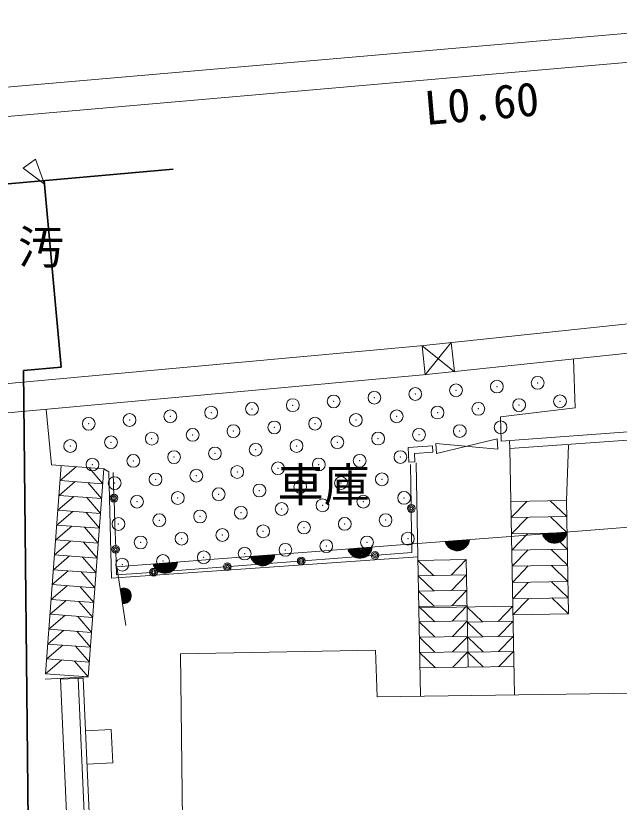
# Model space of a CAD drawing. Units: millimetres, scale not verified. Extents: x 0 to 420500, y 0 to 297000.
# Drawn here: x 185514 to 197295, y 184718 to 200074 of the extents above; entities that cross this region are included whole.
import ezdxf
from ezdxf.enums import TextEntityAlignment as Align

# ---------------------------------------------------------------- set-up
doc = ezdxf.new("R2010")
doc.units = ezdxf.units.MM
doc.header["$LTSCALE"] = 500
doc.header["$PDMODE"] = 32
doc.header["$PDSIZE"] = 250
doc.layers.add('周辺現況', color=8, linetype='Continuous', lineweight=18)
doc.layers.add('地下埋設物（給水）', color=4, linetype='Continuous', lineweight=35)
doc.styles.add('ＭＳ ゴシック', font='')
doc.styles.get('ＭＳ ゴシック').set_extended_font_data('MS Gothic')

msp = doc.modelspace()

# ---------------------------------------------------------------- linework, layer by layer
at = {"layer": '周辺現況'}
for p, q in [((193508.1, 193064.4), (194016.3, 193691.6)), ((194016.3, 193691.6), (194076.6, 193124.8)), ((194076.6, 193124.8), (193447.9, 193631.2)), ((193447.9, 193631.2), (193508.1, 193064.4)), ((196403.2, 193372.1), (196431.8, 192417.6)), ((196431.8, 192417.6), (194976.8, 192242.7)), ((186110, 192389.2), (186208.9, 191304.9)), ((194976.8, 192242.7), (194990.5, 191771)), ((198790.8, 192046.6), (194990.5, 191771)), ((194912.1, 191810.6), (193729.5, 191525.1)), ((194912.1, 191810.6), (194926.4, 191611.1)), ((195161.9, 191623), (198802.3, 191887.1)), ((193649.8, 191674.7), (193171.8, 191641.7)), ((193658.1, 191554.9), (193649.8, 191674.7)), ((193729.5, 191525.1), (193715.2, 191724.6)), ((194926.4, 191611.1), (193715.2, 191724.6)), ((195150.4, 191782.5), (195161.9, 191623)), ((196304.8, 191692.7), (196263.8, 190610.7)), ((193186.8, 191358.7), (193171.8, 191641.7)), ((195161.9, 191623), (195248.4, 186815.1)), ((193306.6, 191365), (193186.8, 191358.7)), ((193331.8, 191347.7), (193364.8, 189512.7)), ((186402.9, 191290.3), (186096.9, 187226.3)), ((187234.8, 191227.7), (186208.9, 191304.9)), ((186381.1, 191000), (186693.2, 191268.4)), ((186928.8, 187163.7), (187234.8, 191227.7)), ((187213, 190937.4), (186944.5, 191249.5)), ((187234.8, 191227.7), (187328.8, 191171.7)), ((193234.9, 190502.3), (193223.1, 191313.1)), ((187381.8, 189095.7), (187328.8, 191171.7)), ((187430.3, 190684.3), (187414, 191156.2)), ((186359.2, 190709.7), (186671.4, 190978.2)), ((187213, 190937.4), (186381.1, 191000)), ((187191.1, 190647.1), (186922.7, 190959.2)), ((186337.4, 190419.4), (186649.5, 190687.9)), ((187191.1, 190647.1), (186359.2, 190709.7)), ((187169.3, 190356.8), (186900.8, 190669)), ((187432.2, 190627.6), (187448.5, 190155.7)), ((196263.8, 190610.7), (195180.5, 190591.2)), ((195186.2, 190274.8), (195496.9, 190596.9)), ((196269.5, 190294.2), (195947.4, 190605)), ((196263.8, 190610.7), (196303.6, 188395.7)), ((187169.3, 190356.8), (186337.4, 190419.4)), ((186315.5, 190129.2), (186627.6, 190397.6)), ((187147.4, 190066.5), (186879, 190378.7)), ((193236.3, 190405), (193248.2, 189594.2)), ((196269.5, 190294.2), (195186.2, 190274.8)), ((195191.9, 189958.3), (195502.6, 190280.4)), ((196275.2, 189977.8), (195953.1, 190288.5)), ((187147.4, 190066.5), (186315.5, 190129.2)), ((187464.8, 189683.7), (187448.5, 190155.7)), ((198886.6, 190195.3), (196986.3, 190048.5)), ((186293.6, 189838.9), (186605.8, 190107.3)), ((187125.5, 189776.2), (186857.1, 190088.4)), ((196986.3, 190048.5), (195086, 189901.7)), ((196275.2, 189977.8), (195191.9, 189958.3)), ((195197.6, 189641.9), (195508.3, 189964)), ((196280.8, 189661.4), (195958.7, 189972.1)), ((186271.8, 189548.6), (186583.9, 189817)), ((187125.5, 189776.2), (186293.6, 189838.9)), ((195086, 189901.7), (193185.7, 189755)), ((187103.7, 189486), (186835.3, 189798.1)), ((193185.7, 189755), (191285.4, 189608.2)), ((196280.8, 189661.4), (195197.6, 189641.9)), ((196286.5, 189345), (195964.4, 189655.7)), ((186249.9, 189258.3), (186562.1, 189526.7)), ((187103.7, 189486), (186271.8, 189548.6)), ((187081.8, 189195.7), (186813.4, 189507.8)), ((193364.8, 189512.7), (187381.8, 189095.7)), ((187466.7, 189627), (187483, 189155.1)), ((191285.4, 189608.2), (189385.1, 189461.4)), ((192486.7, 189536.2), (191806.9, 189484.4)), ((192568.3, 189542.4), (193248.2, 189594.2)), ((193364.8, 189512.7), (193413.8, 186788.8)), ((195203.2, 189325.5), (195514, 189647.6)), ((189385.1, 189461.4), (187484.8, 189314.7)), ((189685.7, 189322.8), (190365.6, 189374.6)), ((191045.4, 189426.4), (190365.6, 189374.6)), ((191127, 189432.6), (191806.9, 189484.4)), ((194309.8, 189455.7), (193366.1, 189438.7)), ((193366.1, 189438.7), (193671.2, 189144.4)), ((194309.8, 189455.7), (194015.5, 189150.6)), ((194309.8, 189455.7), (194347.5, 187358)), ((196286.5, 189345), (195203.2, 189325.5)), ((186228.1, 188968), (186540.2, 189236.5)), ((187081.8, 189195.7), (186249.9, 189258.3)), ((187060, 188905.4), (186791.5, 189217.5)), ((188162.9, 189206.8), (187483, 189155.1)), ((187659.8, 188170.7), (187484.8, 189314.7)), ((188244.4, 189213.1), (188924.3, 189264.8)), ((189604.2, 189316.6), (188924.3, 189264.8)), ((195208.9, 189009.1), (195519.7, 189331.2)), ((196292.2, 189028.6), (195970.1, 189339.3)), ((194315.2, 189156), (193371.5, 189139)), ((193371.5, 189139), (193676.6, 188844.8)), ((194315.2, 189156), (194020.9, 188850.9)), ((186206.2, 188677.7), (186518.4, 188946.2)), ((187060, 188905.4), (186228.1, 188968)), ((187038.1, 188615.1), (186769.7, 188927.2)), ((196292.2, 189028.6), (195208.9, 189009.1)), ((195214.6, 188692.7), (195525.4, 189014.8)), ((196297.9, 188712.1), (195975.8, 189022.9)), ((194320.6, 188856.3), (193376.9, 188839.4)), ((193376.9, 188839.4), (193682, 188545.1)), ((194320.6, 188856.3), (194026.3, 188551.3)), ((186184.4, 188387.5), (186496.5, 188655.9)), ((187038.1, 188615.1), (186206.2, 188677.7)), ((187016.3, 188324.8), (186747.8, 188637)), ((196297.9, 188712.1), (195214.6, 188692.7)), ((195220.3, 188376.2), (195531, 188698.3)), ((196303.6, 188395.7), (195981.5, 188706.4)), ((194326, 188556.7), (193382.3, 188539.7)), ((193382.3, 188539.7), (193687.3, 188245.4)), ((195217.3, 188545.4), (193382.8, 188512.4)), ((194326, 188556.7), (194031.7, 188251.6)), ((194326.4, 188529.4), (194625.4, 188241)), ((195217.3, 188545.4), (194928.9, 188246.5)), ((186162.5, 188097.2), (186474.6, 188365.6)), ((187016.3, 188324.8), (186184.4, 188387.5)), ((186994.4, 188034.5), (186726, 188346.7)), ((195220.3, 188376.2), (196303.6, 188395.7)), ((194331.3, 188257), (193387.7, 188240)), ((193387.7, 188240), (193692.7, 187945.8)), ((194331.3, 188257), (194037.1, 187952)), ((195222.6, 188251.8), (194331.7, 188235.8)), ((194331.7, 188235.8), (194630.7, 187947.4)), ((195222.6, 188251.8), (194934.2, 187952.8)), ((186140.6, 187806.9), (186452.8, 188075.3)), ((186994.4, 188034.5), (186162.5, 188097.2)), ((186972.5, 187744.2), (186704.1, 188056.4)), ((194336.7, 187957.3), (193393.1, 187940.4)), ((193393.1, 187940.4), (193698.1, 187646.1)), ((194336.7, 187957.3), (194042.5, 187652.3)), ((195227.8, 187958.1), (194337, 187942.1)), ((194337, 187942.1), (194635.9, 187653.7)), ((195227.8, 187958.1), (194939.5, 187659.2)), ((186118.8, 187516.6), (186430.9, 187785)), ((186972.5, 187744.2), (186140.6, 187806.9)), ((186950.7, 187454), (186682.3, 187766.1)), ((192537.8, 187684.7), (188728.3, 187616.9)), ((192571.8, 186776.7), (192537.8, 187684.7)), ((194342.1, 187657.7), (193398.5, 187640.7)), ((194342.1, 187657.7), (194047.8, 187352.6)), ((195233.1, 187664.5), (194342.3, 187648.4)), ((195233.1, 187664.5), (194944.7, 187365.5)), ((186950.7, 187454), (186118.8, 187516.6)), ((188798.8, 181968.7), (188728.3, 187616.9)), ((193398.5, 187640.7), (193703.5, 187346.4)), ((194342.3, 187648.4), (194641.2, 187360.1)), ((186096.9, 187226.3), (186409.1, 187494.7)), ((186928.8, 187163.7), (186660.4, 187475.8)), ((195238.4, 187370.8), (193403.8, 187344.5)), ((186096.9, 187226.3), (186928.8, 187163.7)), ((186928.8, 187163.7), (186088.8, 187118.7)), ((186386, 187122.4), (186831.3, 187142.5)), ((186570, 183062.7), (186386, 187122.4)), ((186942.4, 182481.3), (186731.4, 187138)), ((187042.3, 182485.8), (186831.3, 187142.5)), ((192571.8, 186776.7), (198191.5, 186857.4)), ((187377.4, 186136.6), (186877.9, 186113.9)), ((187406.8, 185487.3), (187377.4, 186136.6)), ((186907.4, 185464.6), (187406.8, 185487.3))]:
    msp.add_line(p, q, dxfattribs=at)
for points in [[(198400.6, 200074.2), (198083.6, 199787.7), (179403.8, 198163.1), (168330.9, 197187.1), (155690, 196098.2), (146143.6, 195396)], [(198945, 199798), (198323.7, 199236.4), (179453.5, 197595.2), (168380.4, 196619.2), (155735.4, 195530), (146112.3, 194822.2)], [(141941.5, 188912.7), (151386.6, 190141.6), (156492.6, 190537.7), (158344.2, 190538.7), (169279.7, 191510.1), (181235.2, 192517.1), (193414.5, 193627.6), (198884.3, 194209.1), (216207.2, 196228.8), (229868.4, 197808.8)], [(142041.3, 188350.9), (151445.5, 189574.5), (156514.8, 189967.7), (158369.7, 189968.7), (169328.8, 190942.2), (181285, 191949.2), (193470.5, 193060.4), (198947.4, 193642.6), (216273, 195662.6), (229933.9, 197242.6)], [(193306.6, 191365), (193297.9, 191530.1), (193658.1, 191554.9)]]:
    msp.add_lwpolyline(points, dxfattribs=at)
for centre, radius in [((187431.3, 190655.9), 75), ((187431.3, 190655.9), 49.5), ((187431.3, 190655.9), 24.5), ((193235.6, 190453.6), 75), ((193235.6, 190453.6), 49.5), ((193235.6, 190453.6), 24.5), ((187465.8, 189655.4), 75), ((187465.8, 189655.4), 49.5), ((187465.8, 189655.4), 24.5), ((191086.2, 189429.5), 75), ((192527.5, 189539.3), 75), ((192527.5, 189539.3), 49.5), ((192527.5, 189539.3), 24.5), ((189644.9, 189319.7), 75), ((189644.9, 189319.7), 49.5), ((189644.9, 189319.7), 24.5), ((191086.2, 189429.5), 49.5), ((191086.2, 189429.5), 24.5), ((188203.6, 189210), 75), ((188203.6, 189210), 49.5), ((188203.6, 189210), 24.5)]:
    msp.add_circle(centre, radius, dxfattribs=at)
for centre, radius, start, end in [((196032.9, 190016.9), 241.9, 194.39135, 354.44092), ((196033, 190015.5), 233.7, 194.39139, 354.44019), ((196033.2, 190013.5), 222.6, 194.39159, 354.44201), ((196033.4, 190011.2), 209, 194.39166, 354.44056), ((196033.5, 190009.5), 199.3, 194.39125, 354.44019), ((196033.7, 190007.4), 187.2, 194.39102, 354.44191), ((196033.8, 190005.1), 173.7, 194.39009, 354.441), ((196034, 190002.3), 157.7, 194.38997, 354.44157), ((196034.2, 190000.3), 146.1, 194.39144, 354.44053), ((196034.4, 189998), 132.6, 194.39261, 354.44122), ((196034.6, 189995.7), 119.5, 194.39291, 354.44193), ((196034.7, 189993.4), 106, 194.39137, 354.44069), ((196034.9, 189990.9), 91.4, 194.39083, 354.44234), ((196035.1, 189988.3), 76.4, 194.39189, 354.43723), ((196035.3, 189985.8), 61.9, 194.38807, 354.44167), ((196035.5, 189983.4), 47.9, 194.39177, 354.43488), ((196035.8, 189980.3), 30, 194.39517, 354.43784), ((196035.9, 189977.9), 16, 194.39122, 354.43543), ((194132.6, 189870.1), 241.9, 194.39135, 354.44092), ((194132.7, 189868.7), 233.7, 194.39139, 354.44019), ((194132.9, 189866.8), 222.6, 194.39147, 354.44213), ((194133.1, 189864.4), 209, 194.39166, 354.44056), ((194133.2, 189862.8), 199.3, 194.39066, 354.4409), ((194133.4, 189860.7), 187.2, 194.3918, 354.44102), ((194133.5, 189858.3), 173.7, 194.39197, 354.4408), ((194133.8, 189855.6), 157.7, 194.38997, 354.44157), ((194133.9, 189853.6), 146.1, 194.39144, 354.44053), ((194134.1, 189851.2), 132.6, 194.39152, 354.44248), ((194134.3, 189849), 119.5, 194.39424, 354.43798), ((194134.4, 189846.6), 106, 194.39137, 354.44069), ((194134.6, 189844.1), 91.4, 194.39242, 354.44051), ((194134.8, 189841.5), 76.4, 194.3917, 354.44121), ((194135, 189839), 61.9, 194.38807, 354.44167), ((194135.2, 189836.6), 47.9, 194.39093, 354.44178), ((194135.5, 189833.5), 30, 194.39517, 354.43784), ((194135.6, 189831.1), 16, 194.39122, 354.43543), ((192232.3, 189723.4), 241.9, 194.39195, 354.44022), ((192232.4, 189721.9), 233.7, 194.39228, 354.44064), ((192232.6, 189720), 222.6, 194.39153, 354.44076), ((192232.8, 189717.7), 209, 194.39072, 354.44139), ((192232.9, 189716), 199.3, 194.39229, 354.44072), ((192233.1, 189713.9), 187.2, 194.3918, 354.44102), ((192233.2, 189711.6), 173.7, 194.39113, 354.44176), ((192233.5, 189708.8), 157.7, 194.38997, 354.44157), ((192233.6, 189706.8), 146.1, 194.39243, 354.43938), ((192233.8, 189704.5), 132.6, 194.39163, 354.44018), ((192234, 189702.2), 119.5, 194.39117, 354.44105), ((192234.1, 189699.9), 106, 194.39025, 354.44202), ((192234.3, 189697.4), 91.4, 194.39242, 354.44051), ((192234.5, 189694.8), 76.4, 194.39015, 354.44305), ((192234.7, 189692.3), 61.9, 194.39333, 354.44108), ((192234.9, 189689.8), 47.9, 194.39093, 354.44178), ((192235.2, 189686.8), 30, 194.39517, 354.43784), ((192235.3, 189684.3), 16, 194.39122, 354.43543), ((190332, 189576.6), 241.9, 194.39005, 354.44221), ((190332.1, 189575.2), 233.7, 194.39133, 354.44149), ((190332.3, 189573.3), 222.6, 194.39153, 354.44076), ((190332.5, 189570.9), 209, 194.39015, 354.44206), ((190332.6, 189569.2), 199.3, 194.39229, 354.44072), ((190332.8, 189567.2), 187.2, 194.3918, 354.44102), ((190332.9, 189564.8), 173.7, 194.39197, 354.4408), ((190333.2, 189562.1), 157.7, 194.39204, 354.44134), ((190333.3, 189560), 146.1, 194.38911, 354.44286), ((190333.5, 189557.7), 132.6, 194.39163, 354.44018), ((190333.7, 189555.5), 119.5, 194.39117, 354.44105), ((190333.9, 189553.1), 106, 194.39161, 354.44044), ((190334, 189550.6), 91.4, 194.39242, 354.44051), ((190334.2, 189548), 76.4, 194.3917, 354.44121), ((190334.4, 189545.5), 61.9, 194.39291, 354.44151), ((190334.6, 189543.1), 47.9, 194.39148, 354.44123), ((190334.9, 189540), 30, 194.38383, 354.44918), ((190335.1, 189537.6), 16, 194.39287, 354.43379), ((188431.7, 189429.8), 241.9, 194.39129, 354.44217), ((188431.9, 189428.4), 233.7, 194.39133, 354.44149), ((188432, 189426.5), 222.6, 194.39153, 354.44076), ((188432.2, 189424.1), 209, 194.39159, 354.44201), ((188432.3, 189422.5), 199.3, 194.39131, 354.44159), ((188432.5, 189420.4), 187.2, 194.38942, 354.44197), ((188432.7, 189418.1), 173.7, 194.39197, 354.4408), ((188432.9, 189415.3), 157.7, 194.39187, 354.44151), ((188433, 189413.3), 146.1, 194.39135, 354.44261), ((188433.2, 189411), 132.6, 194.39272, 354.43892), ((188433.4, 189408.7), 119.5, 194.39018, 354.44223), ((188433.6, 189406.4), 106, 194.39469, 354.4401), ((188433.8, 189403.8), 91.4, 194.38727, 354.44274), ((188434, 189401.3), 76.4, 194.3917, 354.44121), ((188434.1, 189398.7), 61.9, 194.39291, 354.44151), ((188434.3, 189396.3), 47.9, 194.39148, 354.44123), ((188434.6, 189393.2), 30, 194.38383, 354.44918), ((188434.8, 189390.8), 16, 194.39034, 354.45448), ((187619.5, 188749.9), 152.3, 260.45488, 116.93948), ((187617.9, 188749.6), 147.1, 260.45451, 116.93859), ((187615.7, 188749.3), 140.1, 260.4546, 116.93976), ((187613, 188748.9), 131.6, 260.45355, 116.94109), ((187611.2, 188748.6), 125.5, 260.45415, 116.9405), ((187608.8, 188748.3), 117.9, 260.45326, 116.94015), ((187606.2, 188747.9), 109.4, 260.45406, 116.93877), ((187603.1, 188747.4), 99.3, 260.45558, 116.93896), ((187600.8, 188747), 92, 260.45552, 116.93924), ((187598.2, 188746.6), 83.5, 260.45642, 116.93772), ((187595.6, 188746.2), 75.2, 260.45191, 116.94095), ((187593, 188745.8), 66.7, 260.45305, 116.9388), ((187590.1, 188745.4), 57.6, 260.4579, 116.93874), ((187587.2, 188745), 48.1, 260.45776, 116.93584), ((187584.4, 188744.5), 39, 260.45901, 116.93441), ((187581.7, 188744.1), 30.2, 260.45277, 116.93604), ((187578.2, 188743.6), 18.9, 260.45496, 116.94133), ((187575.4, 188743.2), 10.1, 260.46621, 116.93934)]:
    msp.add_arc(centre, radius, start, end, dxfattribs=at)
for p in [(195702.7, 192906.6), (194109.3, 192761.3), (194906, 192833.9), (192515.9, 192616), (193312.6, 192688.6), (190922.5, 192470.7), (191719.2, 192543.4), (195340.6, 192471.9), (196137.3, 192544.6), (189329.1, 192325.4), (190125.8, 192398.1), (193747.2, 192326.6), (194543.9, 192399.3), (187735.7, 192180.1), (188532.4, 192252.8), (192153.9, 192181.3), (192950.6, 192254), (186939, 192107.5), (190560.5, 192036), (191357.2, 192108.7), (194978.6, 192037.2), (188967.1, 191890.7), (189763.8, 191963.4), (193385.2, 191891.9), (194181.9, 191964.6), (187373.7, 191745.5), (188170.4, 191818.1), (191791.8, 191746.7), (192588.5, 191819.3), (186577, 191672.8), (189401.7, 191528.7), (190198.4, 191601.4), (190995.1, 191674), (187808.4, 191383.4), (188605.1, 191456.1), (192226.5, 191384.6), (193023.2, 191457.3), (187011.7, 191310.8), (190633.1, 191239.3), (191429.8, 191312), (189039.7, 191094.1), (189836.4, 191166.7), (187446.3, 190948.8), (188243, 191021.4), (191864.5, 190950), (192661.2, 191022.6), (190271.1, 190804.7), (191067.8, 190877.3), (188677.7, 190659.4), (189474.4, 190732), (193095.8, 190660.6), (187881, 190586.7), (191502.5, 190515.3), (192299.1, 190587.9), (189112.4, 190297.4), (189909.1, 190370), (190705.8, 190442.6), (187519, 190152.1), (188315.7, 190224.7), (191937.1, 190153.3), (192733.8, 190225.9), (190343.7, 190008), (191140.4, 190080.6), (188750.3, 189862.7), (189547, 189935.3), (193168.5, 189863.9), (187953.6, 189790), (191575.1, 189718.6), (192371.8, 189791.2), (189981.7, 189573.3), (190778.4, 189646), (188388.3, 189428), (189185, 189500.7), (187591.6, 189355.4)]:
    msp.add_point(p, dxfattribs=at)
at = {"layer": '地下埋設物（給水）', "lineweight": 18}
for p, q in [((185899.9, 197277), (185658.7, 197098.6)), ((186076.6, 196785.8), (185899.9, 197277)), ((186076.6, 196785.8), (185658.7, 197098.6))]:
    msp.add_line(p, q, dxfattribs=at)
at = {"layer": '地下埋設物（給水）'}
for p, q in [((179709.2, 196284.9), (188586.1, 197077.9)), ((186070.5, 196853.1), (186402.2, 193215.5)), ((185668, 193148.6), (186402.2, 193215.5)), ((185668, 193148.6), (185799.7, 180367))]:
    msp.add_line(p, q, dxfattribs=at)

# ---------------------------------------------------------------- texts
at = {"layer": '周辺現況', "color": 7, "style": 'ＭＳ ゴシック'}
msp.add_text('L0.60', height=659.8, rotation=4.896, dxfattribs=at).set_placement((194608.4, 198364.2), align=Align.MIDDLE_CENTER)
for s, p in [('汚', (186009, 195558.1)), ('車庫', (191525.1, 190917.6))]:
    msp.add_text(s, height=659.8, dxfattribs=at).set_placement(p, align=Align.MIDDLE_CENTER)

doc.saveas('drawing.dxf')
